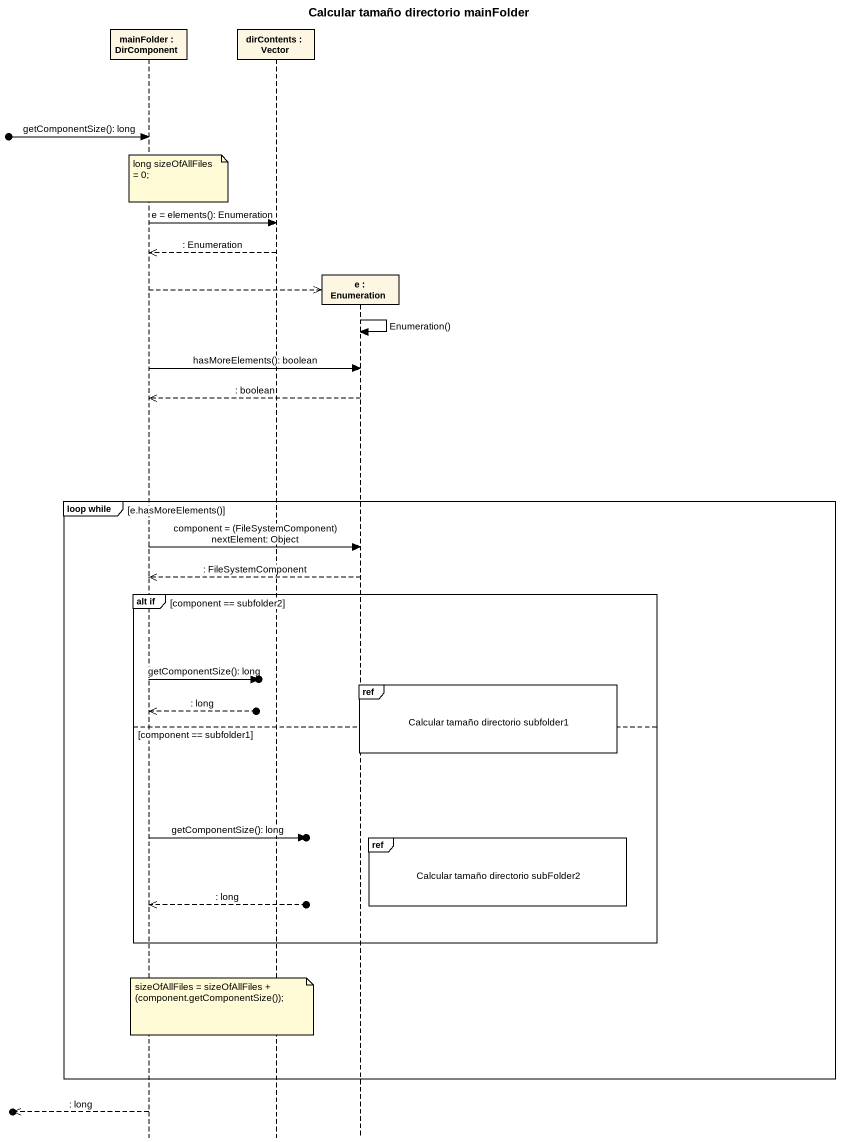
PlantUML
@startuml
title Calcular tamaño directorio mainFolder
hide footbox
participant "mainFolder : DirComponent" as mainFolder
participant "dirContents : Vector" as dirContents
participant "e : Enumeration" as e

[o-> mainFolder : getComponentSize(): long
note over mainFolder : long sizeOfAllFiles = 0;
mainFolder -> dirContents : e = elements(): Enumeration
dirContents -->> mainFolder : : Enumeration
mainFolder -->> e **
e -> e : Enumeration()
mainFolder -> e : hasMoreElements(): boolean
e -->> mainFolder : : boolean
group loop while [e.hasMoreElements()]
  mainFolder -> e : component = (FileSystemComponent) nextElement: Object
  e -->> mainFolder : : FileSystemComponent
  group alt if [component == subfolder2]
    mainFolder ->o] : getComponentSize(): long
    ref over e : Calcular tamaño directorio subfolder1
    mainFolder <<--o] : : long
  else component == subfolder1
    ref over e : Calcular tamaño directorio subFolder2
    mainFolder ->o] : getComponentSize(): long
    mainFolder <<--o] : : long
  end
  note over dirContents
    sizeOfAllFiles = sizeOfAllFiles +
    (component.getComponentSize());
  end note
end
[o<<-- mainFolder : : long
@enduml
